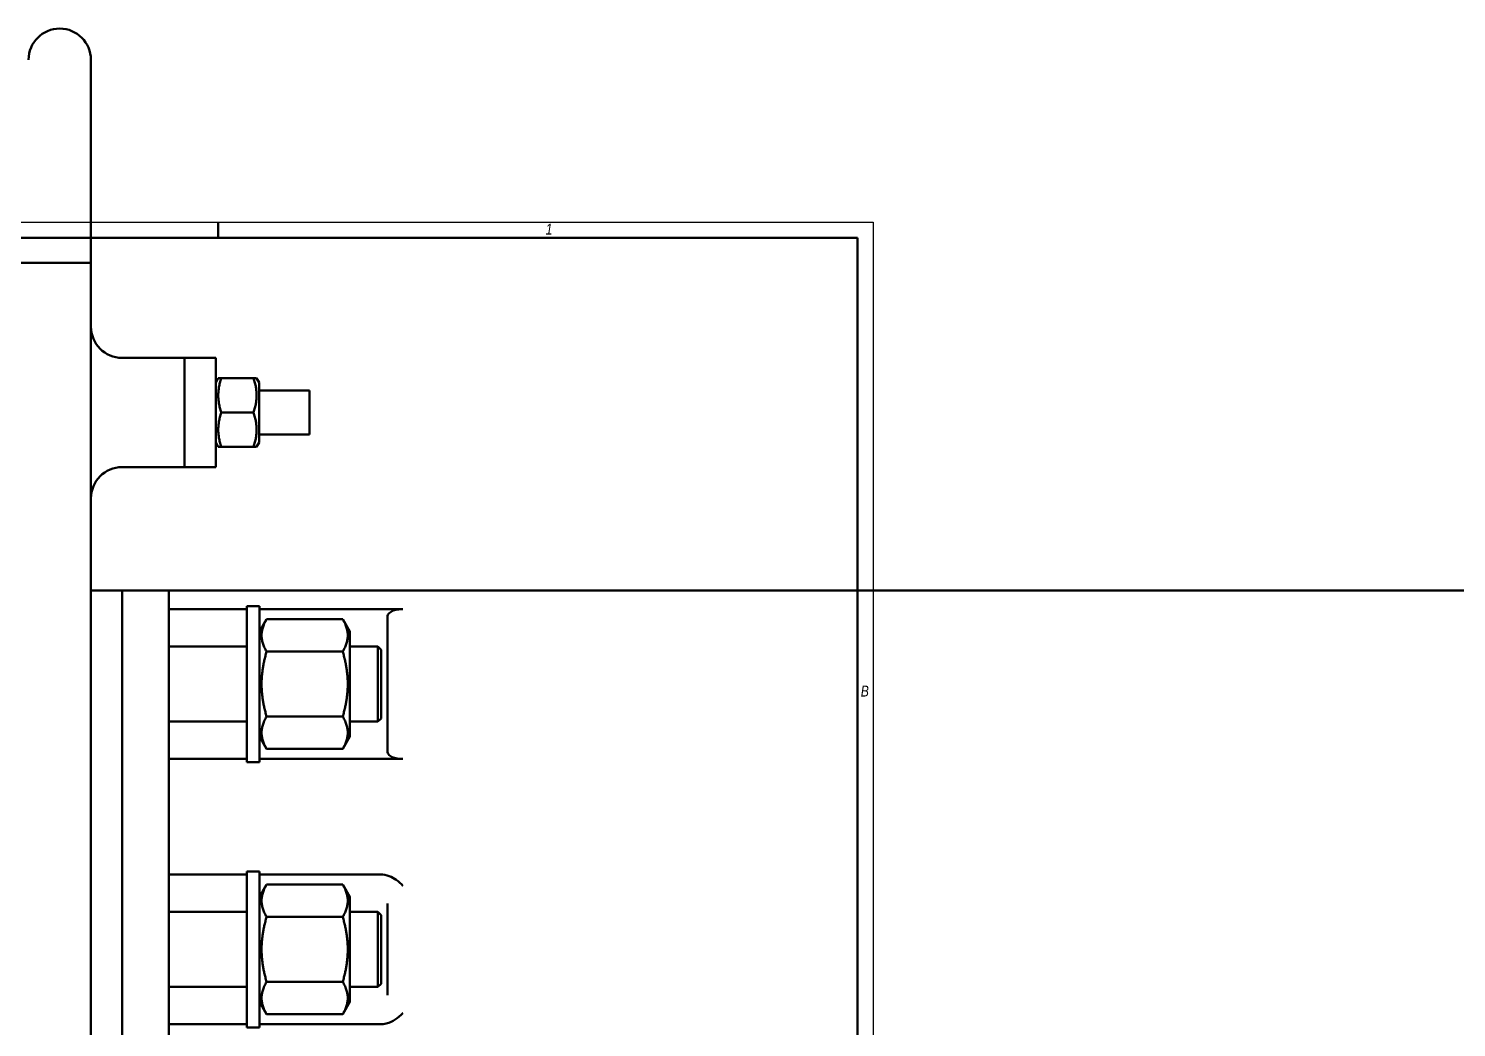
# Model space of a CAD drawing. Header units: millimetres. Extents: x -3927 to 2971, y -407 to 932.
# Drawn here: x 570.2 to 1027.9, y 336 to 656 of the extents above; entities that cross this region are included whole.
import ezdxf

# ---------------------------------------------------------------- set-up
doc = ezdxf.new("R2010")
doc.units = ezdxf.units.MM
doc.layers.add('Видимый контур (ГОСТ)', color=7, linetype='Continuous', lineweight=50)
doc.layers.add('Кромка (ГОСТ)', color=7, linetype='Continuous', lineweight=50)
doc.styles.add('Альтернативный текст (ГОСТ)', font='', dxfattribs={"width": 0.8})
doc.styles.get('Альтернативный текст (ГОСТ)').set_extended_font_data('Arial', italic=True)

# ---------------------------------------------------------------- blocks, each defined once
blk = doc.blocks.new('Рамки ГОСТ - A1')
at = {"layer": 'Кромка (ГОСТ)', "lineweight": 25}
for p, q in [((0, 594), (841, 594)), ((841, 594), (841, 0))]:
    blk.add_line(p, q, dxfattribs=at)
at = {"layer": 'Кромка (ГОСТ)'}
for p, q in [((631, 589), (631, 594)), ((836, 589), (20, 589)), ((836, 5), (836, 589))]:
    blk.add_line(p, q, dxfattribs=at)
at = {"layer": 'Кромка (ГОСТ)', "char_height": 3.5, "attachment_point": 1, "style": 'Альтернативный текст (ГОСТ)'}
for s, insert in [('\\A1;\\fArial|b0|i1;\\H3.5000;1', (736, 593.5)), ('\\A1;\\fArial|b0|i1;\\H3.5000;B', (837, 445.5))]:
    blk.add_mtext(s, dxfattribs=dict(at, insert=insert))

msp = doc.modelspace()

# ---------------------------------------------------------------- linework, layer by layer
at = {"layer": 'Видимый контур (ГОСТ)'}
for p, q in [((590.25, 646), (590.25, 591)), ((590.25, 581), (590.25, 591)), ((560.25, 581), (590.25, 581)), ((590.25, -301.68), (590.25, 581)), ((600.25, 550.5), (620.25, 550.5)), ((620.25, 515.5), (620.25, 550.5)), ((620.25, 550.5), (630.25, 550.5)), ((620.25, 550.5), (620.25, 515.5)), ((630.25, 550.5), (630.25, 515.5)), ((630.25, 542.6), (631.06, 544)), ((631.06, 544), (632.04, 544)), ((632.04, 544), (642.36, 544)), ((642.36, 544), (643.34, 544)), ((644.15, 542.6), (643.34, 544)), ((644.15, 523.4), (644.15, 542.6)), ((644.15, 540), (660.25, 540)), ((660.25, 526), (660.25, 540)), ((632.04, 533), (642.36, 533)), ((630.25, 523.4), (631.06, 522)), ((632.04, 522), (631.06, 522)), ((632.04, 522), (642.36, 522)), ((643.34, 522), (642.36, 522)), ((644.15, 523.4), (643.34, 522)), ((644.15, 526), (660.25, 526)), ((600.25, 515.5), (620.25, 515.5)), ((620.25, 515.5), (630.25, 515.5)), ((615.25, 476), (590.25, 476)), ((600.25, 476), (590.25, 476)), ((600.25, 456), (600.25, 476)), ((615.25, 476), (615.25, 456)), ((615.25, 476), (1173.68, 476)), ((615.25, 470), (640.25, 470)), ((640.25, 471), (640.25, 421)), ((640.25, 471), (644.25, 471)), ((644.25, 471), (644.25, 421)), ((644.25, 470), (690.25, 470)), ((685.25, 467.24), (685.25, 424.76)), ((644.25, 462.8), (646.55, 466.78)), ((646.55, 466.78), (670.95, 466.78)), ((673.25, 462.8), (670.95, 466.78)), ((673.25, 429.2), (673.25, 462.8)), ((615.25, 458), (640.25, 458)), ((673.25, 458), (682.25, 458)), ((682.25, 434), (682.25, 458)), ((683.25, 457), (682.25, 458)), ((600.25, 456), (600.25, -124)), ((615.25, 456), (615.25, -124)), ((646.55, 456.39), (670.95, 456.39)), ((683.25, 457), (683.25, 435)), ((646.55, 435.61), (670.95, 435.61)), ((683.25, 435), (682.25, 434)), ((615.25, 434), (640.25, 434)), ((673.25, 434), (682.25, 434)), ((644.25, 429.2), (646.55, 425.22)), ((673.25, 429.2), (670.95, 425.22)), ((640.25, 422), (615.25, 422)), ((690.25, 422), (644.25, 422)), ((646.55, 425.22), (670.95, 425.22)), ((640.25, 421), (644.25, 421)), ((615.25, 385), (640.25, 385)), ((640.25, 386), (640.25, 336)), ((640.25, 386), (644.25, 386)), ((644.25, 386), (644.25, 336)), ((644.25, 385), (683.03, 385)), ((644.25, 377.8), (646.55, 381.78)), ((646.55, 381.78), (670.95, 381.78)), ((673.25, 377.8), (670.95, 381.78)), ((673.25, 344.2), (673.25, 377.8)), ((685.25, 375.7), (685.25, 346.3)), ((615.25, 373), (640.25, 373)), ((646.55, 371.39), (670.95, 371.39)), ((673.25, 373), (682.25, 373)), ((682.25, 349), (682.25, 373)), ((683.25, 372), (682.25, 373)), ((683.25, 372), (683.25, 350)), ((615.25, 349), (640.25, 349)), ((646.55, 350.61), (670.95, 350.61)), ((673.25, 349), (682.25, 349)), ((683.25, 350), (682.25, 349)), ((644.25, 344.2), (646.55, 340.22)), ((673.25, 344.2), (670.95, 340.22)), ((646.55, 340.22), (670.95, 340.22)), ((640.25, 337), (615.25, 337)), ((640.25, 336), (644.25, 336)), ((683.03, 337), (644.25, 337))]:
    msp.add_line(p, q, dxfattribs=at)
for centre, start, end in [((580.25, 646), 0, 180), ((600.25, 560.5), 180, 270), ((600.25, 505.5), 90, 180)]:
    msp.add_arc(centre, 10, start, end, dxfattribs=at)
for points, weights in [([(632.04, 544), (630.21, 538.5), (632.04, 533)], [1.16447314344, 1.34461776565, 1.16447314344]), ([(642.36, 533), (644.19, 538.5), (642.36, 544)], [1.16447314344, 1.34461776565, 1.16447314344]), ([(632.04, 533), (630.21, 527.5), (632.04, 522)], [1.16447314344, 1.34461776565, 1.16447314344]), ([(642.36, 522), (644.19, 527.5), (642.36, 533)], [1.16447314344, 1.34461776565, 1.16447314344]), ([(646.55, 466.78), (643.55, 461.59), (646.55, 456.39)], [1.09321713788, 1.26233841767, 1.09321713788]), ([(670.95, 456.39), (673.95, 461.59), (670.95, 466.78)], [1.09321713788, 1.26233841767, 1.09321713788]), ([(646.55, 456.39), (643.55, 446), (646.55, 435.61)], [1.09321713788, 1.26233841767, 1.09321713788]), ([(670.95, 435.61), (673.95, 446), (670.95, 456.39)], [1.09321713788, 1.26233841767, 1.09321713788]), ([(646.55, 435.61), (643.55, 430.41), (646.55, 425.22)], [1.09321713788, 1.26233841767, 1.09321713788]), ([(670.95, 425.22), (673.95, 430.41), (670.95, 435.61)], [1.09321713788, 1.26233841767, 1.09321713788]), ([(646.55, 381.78), (643.55, 376.59), (646.55, 371.39)], [1.09321713788, 1.26233841767, 1.09321713788]), ([(670.95, 371.39), (673.95, 376.59), (670.95, 381.78)], [1.09321713788, 1.26233841767, 1.09321713788]), ([(646.55, 371.39), (643.55, 361), (646.55, 350.61)], [1.09321713788, 1.26233841767, 1.09321713788]), ([(670.95, 350.61), (673.95, 361), (670.95, 371.39)], [1.09321713788, 1.26233841767, 1.09321713788]), ([(646.55, 350.61), (643.55, 345.41), (646.55, 340.22)], [1.09321713788, 1.26233841767, 1.09321713788]), ([(670.95, 340.22), (673.95, 345.41), (670.95, 350.61)], [1.09321713788, 1.26233841767, 1.09321713788])]:
    msp.add_rational_spline(points, weights, degree=2, dxfattribs=at)
for points, knots in [([(685.25, 467.24), (685.25, 467.66), (685.36, 468.09), (685.89, 468.83), (686.3, 469.14), (687.23, 469.58), (687.77, 469.74), (688.97, 469.95), (689.63, 470), (690.25, 470)], [0.8904657, 0.8904657, 0.8904657, 0.8904657, 1.1109738, 1.1109738, 1.3314818, 1.3314818, 1.5174004, 1.5174004, 1.7033189, 1.7033189, 1.7033189, 1.7033189]), ([(690.25, 422), (689.63, 422), (688.97, 422.05), (687.77, 422.26), (687.23, 422.42), (686.3, 422.86), (685.89, 423.17), (685.36, 423.91), (685.25, 424.34), (685.25, 424.76)], [1.7033189, 1.7033189, 1.7033189, 1.7033189, 1.8892375, 1.8892375, 2.0751561, 2.0751561, 2.2956641, 2.2956641, 2.5161721, 2.5161721, 2.5161721, 2.5161721]), ([(690.25, 381.4), (690.25, 381.4), (690.24, 381.4), (689.59, 382.06), (688.89, 382.69), (687.43, 383.74), (686.69, 384.15), (684.97, 384.81), (684.01, 385), (683.03, 385)], [-0.0013895, -0.0013895, -0.0013895, -0.0013895, 0, 0, 0.2765623, 0.2765623, 0.5331294, 0.5331294, 0.8265349, 0.8265349, 0.8265349, 0.8265349]), ([(683.03, 337), (683.64, 337), (684.25, 337.07), (686.06, 337.5), (687.04, 338.03), (688.64, 339.09), (689.44, 339.79), (690.24, 340.6), (690.25, 340.6), (690.25, 340.6)], [0, 0, 0, 0, 0.182743, 0.182743, 0.556925, 0.556925, 1.0191, 1.0191, 1.020993, 1.020993, 1.020993, 1.020993])]:
    msp.add_open_spline(points, degree=3, knots=knots, dxfattribs=at)

# ---------------------------------------------------------------- block references
msp.add_blockref('Рамки ГОСТ - A1', (0, 0))

doc.saveas('drawing.dxf')
